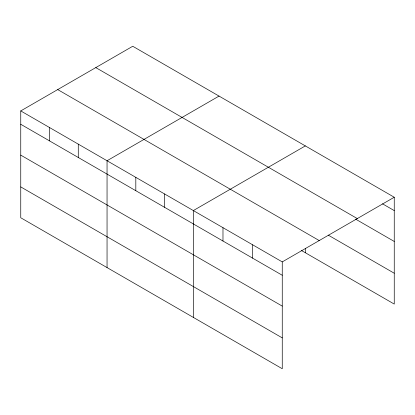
<?xml version="1.0" encoding="UTF-8"?>
<svg xmlns="http://www.w3.org/2000/svg" width="415" height="415" viewBox="0 0 415 415"><rect width="100%" height="100%" fill="white"/><g stroke="black" fill="none" stroke-linecap="round" stroke-linejoin="round"><path stroke-width="0.62" d="M282.257 306.104L282.257 261.901L20.75 110.924L20.75 217.756L282.257 368.738L282.257 306.104L20.75 155.127M301.466 250.51L394.25 304.076L394.25 197.244L132.743 46.262L20.75 110.924M219.042 96.088L107.049 160.745L107.049 267.582M305.336 145.909L193.343 210.571L193.343 317.402M282.257 261.901L394.25 197.244M382.506 203.817L394.25 210.597M95.787 67.603L357.294 218.581M355.665 219.167L394.25 241.447M328.265 235.134L394.25 273.231M57.706 89.583L319.213 240.565M20.75 124.277L282.257 275.254M20.75 186.906L282.257 337.888M305.336 248.248L305.336 252.745M252.621 244.793L252.621 258.146M222.98 227.679L222.98 241.032M164.579 193.961L164.579 207.313M135.814 177.355L135.814 190.708M78.279 144.14L78.279 157.493M49.515 127.53L49.515 140.882"/></g></svg>
